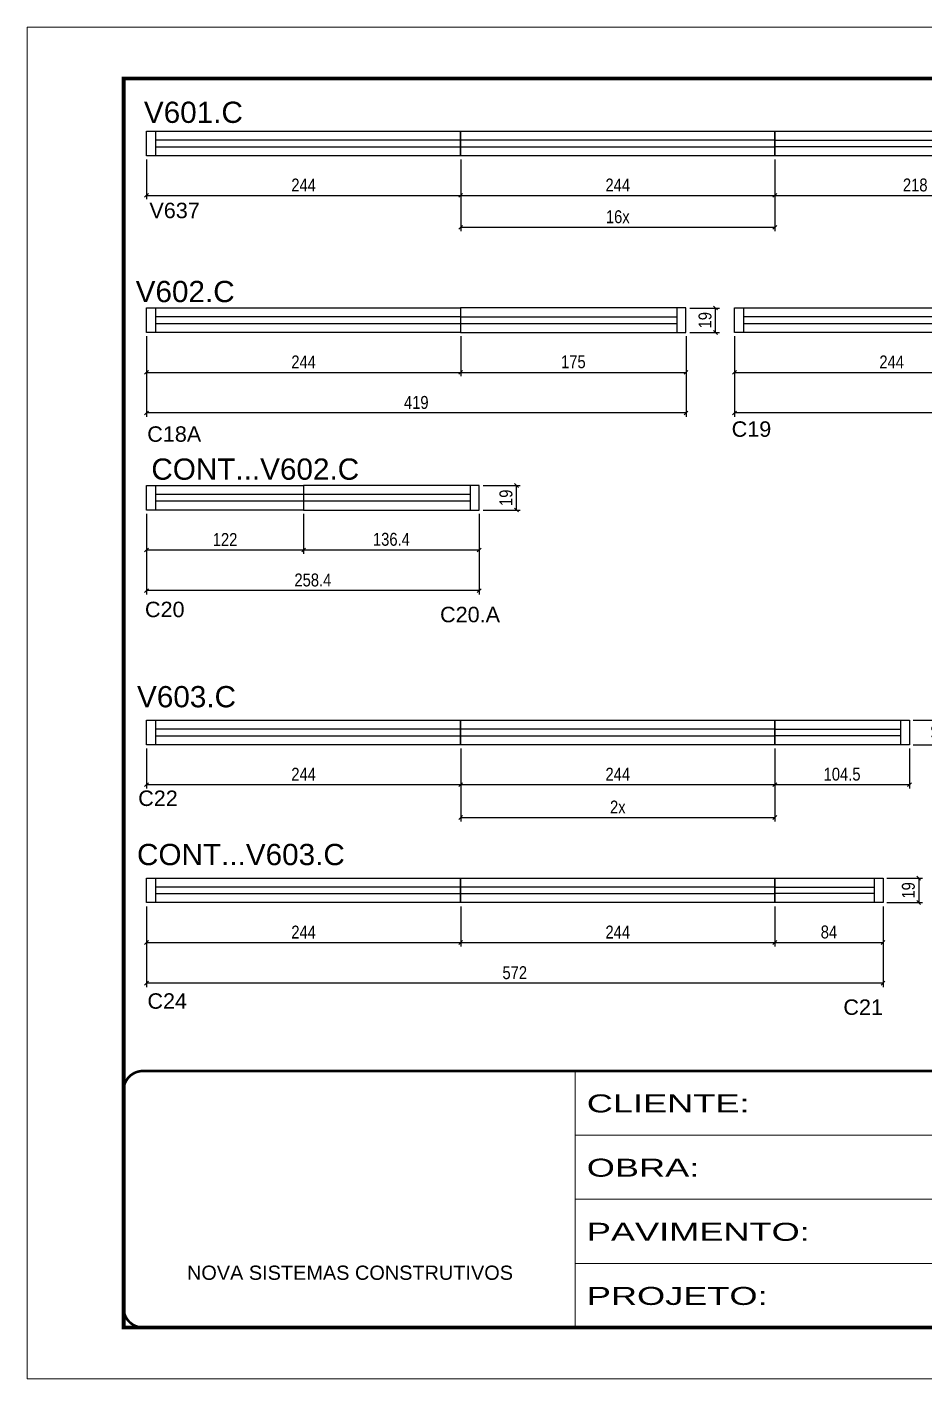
# Model space of a CAD drawing. Extents: x 3111 to 9365, y 861 to 5356.
# Drawn here: x 4710 to 5407, y 3158 to 4208 of the extents above; entities that cross this region are included whole.
import ezdxf

# ---------------------------------------------------------------- set-up
doc = ezdxf.new("R2010")
doc.units = 0
doc.linetypes.add('CONTINUO', pattern=[0])
doc.linetypes.add('DASHED', pattern=[0.75, 0.5, -0.25])
for name, color, linetype in [('5', 5, 'Continuous'), ('COTA', 241, 'Continuous'), ('NOMENCLATURA', 7, 'Continuous'), ('Painéis', 200, 'Continuous'), ('SARR_2.2x7', 40, 'Continuous')]:
    doc.layers.add(name, color=color, linetype=linetype)
doc.layers.add('Folhas', color=255, linetype='Continuous', lineweight=9)
doc.layers.add('SARRAFO DE PRESSAO', color=251, linetype='DASHED', lineweight=9)
doc.styles.add('ARIAL', font='arial.ttf')
doc.styles.add('COTA TECNICA-50', font='techl___.ttf', dxfattribs={"height": 10})
doc.styles.get("Standard").update_dxf_attribs({"font": 'arial.ttf'})
doc.styles.add('Tecnologia', font='')
doc.styles.get('Tecnologia').set_extended_font_data('Forgotten Futurist')
doc.dimstyles.new('COTA PAINEL-50', dxfattribs={"dimtxt": 10, "dimasz": 3, "dimexe": 3, "dimexo": 3, "dimgap": 3, "dimtad": 1, "dimdec": 1, "dimzin": 12, "dimdsep": 46, "dimtxsty": 'COTA TECNICA-50', "dimblk1": 'OBLIQUE', "dimblk2": 'OBLIQUE', "dimsah": 1, "dimcen": 0.9, "dimclrd": 4, "dimclre": 4, "dimclrt": 240, "dimadec": 1, "dimazin": 3, "dimtfac": 1, "dimtdec": 1, "dimtmove": 0, "dimatfit": 3, "dimfxl": 1, "dimtolj": 1, "dimtzin": 12, "dimarcsym": 0})

# ---------------------------------------------------------------- blocks, each defined once
blk = doc.blocks.new('9999999999')
at = {"color": 30, "linetype": 'CONTINUO'}
for p, q in [((98564.6, 34230.2), (98564.6, 34429.4)), ((98564.6, 34379.6), (99584, 34379.6)), ((98564.6, 34329.8), (99488, 34329.8)), ((98564.6, 34280), (99488, 34280))]:
    blk.add_line(p, q, dxfattribs=at)
at = {"color": 30, "linetype": 'CONTINUO', "const_width": 2}
blk.add_lwpolyline([(99584, 34230.2), (99584, 34414.4, 0.414214), (99569, 34429.4), (98229, 34429.4, 0.414214), (98214, 34414.4), (98214, 34245.2, 0.414214), (98229, 34230.2), (99584, 34230.2)], format="xyb", dxfattribs=at)
at = {"layer": 'Folhas'}
blk.add_lwpolyline([(98139, 34190.2), (99624, 34190.2), (99624, 35240.2), (98139, 35240.2)], close=True, dxfattribs=at)
at = {"layer": 'Folhas', "color": 30, "const_width": 3}
blk.add_lwpolyline([(98214, 34230.2), (99584, 34230.2), (99584, 35200.2), (98214, 35200.2)], close=True, dxfattribs=at)
at = {"color": 7, "linetype": 'Continuous', "ltscale": 5, "style": 'ARIAL'}
blk.add_text('NOVA SISTEMAS CONSTRUTIVOS', height=11.059, dxfattribs=at).set_placement((98263.2, 34267.2))
at = {"layer": 'Folhas', "color": 7, "style": 'Tecnologia', "width": 1.5}
for s, p in [('CLIENTE:', (98573.7, 34397.2)), ('OBRA:', (98573.7, 34347.3)), ('PAVIMENTO:', (98573.7, 34297.5)), ('PROJETO:', (98573.7, 34247.7))]:
    blk.add_text(s, height=14, dxfattribs=at).set_placement(p)
blk = doc.blocks.new('_Oblique')
at = {"color": 0, "linetype": 'ByBlock', "lineweight": -2}
blk.add_line((-0.5, -0.5), (0.5, 0.5), dxfattribs=at)
blk = doc.blocks.new('*D126')
at = {"layer": 'COTA', "color": 4, "linetype": 'ByBlock', "lineweight": -2, "transparency": 16777216}
for p, q in [((4802.3, 4105), (4802.3, 4074.2)), ((5046.3, 4105), (5046.3, 4074.2)), ((4802.3, 4077.2), (5046.3, 4077.2))]:
    blk.add_line(p, q, dxfattribs=at)
at = {"layer": 'Defpoints', "color": 0, "linetype": 'ByBlock', "transparency": 16777216}
for p in [(4802.3, 4108), (5046.3, 4108), (5046.3, 4077.2)]:
    blk.add_point(p, dxfattribs=at)
at = {"layer": 'COTA', "color": 4, "linetype": 'ByBlock', "lineweight": -2, "transparency": 16777216, "xscale": 3, "yscale": 3, "zscale": 3, "rotation": 180}
blk.add_blockref('_Oblique', (4802.3, 4077.2), dxfattribs=at)
at = {"layer": 'COTA', "color": 4, "linetype": 'ByBlock', "lineweight": -2, "transparency": 16777216, "xscale": 3, "yscale": 3, "zscale": 3}
blk.add_blockref('_Oblique', (5046.3, 4077.2), dxfattribs=at)
at = {"layer": 'COTA', "color": 240, "linetype": 'ByBlock', "transparency": 16777216, "insert": (4924.3, 4085.2), "char_height": 10, "attachment_point": 5, "style": 'COTA TECNICA-50'}
blk.add_mtext('\\A1;244', dxfattribs=at)
blk = doc.blocks.new('*D20')
at = {"layer": 'COTA', "color": 4, "linetype": 'ByBlock', "lineweight": -2, "transparency": 16777216}
for p, q in [((5046.3, 4105), (5046.3, 4074.2)), ((5290.3, 4105), (5290.3, 4074.2)), ((5046.3, 4077.2), (5290.3, 4077.2))]:
    blk.add_line(p, q, dxfattribs=at)
at = {"layer": 'Defpoints', "color": 0, "linetype": 'ByBlock', "transparency": 16777216}
for p in [(5046.3, 4108), (5290.3, 4108), (5290.3, 4077.2)]:
    blk.add_point(p, dxfattribs=at)
at = {"layer": 'COTA', "color": 4, "linetype": 'ByBlock', "lineweight": -2, "transparency": 16777216, "xscale": 3, "yscale": 3, "zscale": 3, "rotation": 180}
blk.add_blockref('_Oblique', (5046.3, 4077.2), dxfattribs=at)
at = {"layer": 'COTA', "color": 4, "linetype": 'ByBlock', "lineweight": -2, "transparency": 16777216, "xscale": 3, "yscale": 3, "zscale": 3}
blk.add_blockref('_Oblique', (5290.3, 4077.2), dxfattribs=at)
at = {"layer": 'COTA', "color": 240, "linetype": 'ByBlock', "transparency": 16777216, "insert": (5168.3, 4085.2), "char_height": 10, "attachment_point": 5, "style": 'COTA TECNICA-50'}
blk.add_mtext('\\A1;244', dxfattribs=at)
blk = doc.blocks.new('*D127')
at = {"layer": 'COTA', "color": 4, "linetype": 'ByBlock', "lineweight": -2, "transparency": 16777216}
for p, q in [((5046.3, 4105), (5046.3, 4049.4)), ((5290.3, 4105), (5290.3, 4049.4)), ((5046.3, 4052.4), (5290.3, 4052.4))]:
    blk.add_line(p, q, dxfattribs=at)
at = {"layer": 'Defpoints', "color": 0, "linetype": 'ByBlock', "transparency": 16777216}
for p in [(5046.3, 4108), (5290.3, 4108), (5290.3, 4052.4)]:
    blk.add_point(p, dxfattribs=at)
at = {"layer": 'COTA', "color": 4, "linetype": 'ByBlock', "lineweight": -2, "transparency": 16777216, "xscale": 3, "yscale": 3, "zscale": 3, "rotation": 180}
blk.add_blockref('_Oblique', (5046.3, 4052.4), dxfattribs=at)
at = {"layer": 'COTA', "color": 4, "linetype": 'ByBlock', "lineweight": -2, "transparency": 16777216, "xscale": 3, "yscale": 3, "zscale": 3}
blk.add_blockref('_Oblique', (5290.3, 4052.4), dxfattribs=at)
at = {"layer": 'COTA', "color": 240, "linetype": 'ByBlock', "transparency": 16777216, "insert": (5168.3, 4060.5), "char_height": 10, "attachment_point": 5, "style": 'COTA TECNICA-50'}
blk.add_mtext('\\A1;16x', dxfattribs=at)
blk = doc.blocks.new('*D130')
at = {"layer": 'COTA', "color": 4, "linetype": 'ByBlock', "lineweight": -2, "transparency": 16777216}
for p, q in [((5290.3, 3647.5), (5290.3, 3616.5)), ((5394.8, 3647.5), (5394.8, 3616.5)), ((5290.3, 3619.5), (5394.8, 3619.5))]:
    blk.add_line(p, q, dxfattribs=at)
at = {"layer": 'Defpoints', "color": 0, "linetype": 'ByBlock', "transparency": 16777216}
for p in [(5290.3, 3650.5), (5394.8, 3650.5), (5394.8, 3619.5)]:
    blk.add_point(p, dxfattribs=at)
at = {"layer": 'COTA', "color": 4, "linetype": 'ByBlock', "lineweight": -2, "transparency": 16777216, "xscale": 3, "yscale": 3, "zscale": 3, "rotation": 180}
blk.add_blockref('_Oblique', (5290.3, 3619.5), dxfattribs=at)
at = {"layer": 'COTA', "color": 4, "linetype": 'ByBlock', "lineweight": -2, "transparency": 16777216, "xscale": 3, "yscale": 3, "zscale": 3}
blk.add_blockref('_Oblique', (5394.8, 3619.5), dxfattribs=at)
at = {"layer": 'COTA', "color": 240, "linetype": 'ByBlock', "transparency": 16777216, "insert": (5342.5, 3627.6), "char_height": 10, "attachment_point": 5, "style": 'COTA TECNICA-50'}
blk.add_mtext('\\A1;104.5', dxfattribs=at)
blk = doc.blocks.new('*D131')
at = {"layer": 'COTA', "color": 4, "linetype": 'ByBlock', "lineweight": -2, "transparency": 16777216}
for p, q in [((4802.3, 3647.5), (4802.3, 3616.5)), ((5046.3, 3647.5), (5046.3, 3616.5)), ((4802.3, 3619.5), (5046.3, 3619.5))]:
    blk.add_line(p, q, dxfattribs=at)
at = {"layer": 'Defpoints', "color": 0, "linetype": 'ByBlock', "transparency": 16777216}
for p in [(4802.3, 3650.5), (5046.3, 3650.5), (5046.3, 3619.5)]:
    blk.add_point(p, dxfattribs=at)
at = {"layer": 'COTA', "color": 4, "linetype": 'ByBlock', "lineweight": -2, "transparency": 16777216, "xscale": 3, "yscale": 3, "zscale": 3, "rotation": 180}
blk.add_blockref('_Oblique', (4802.3, 3619.5), dxfattribs=at)
at = {"layer": 'COTA', "color": 4, "linetype": 'ByBlock', "lineweight": -2, "transparency": 16777216, "xscale": 3, "yscale": 3, "zscale": 3}
blk.add_blockref('_Oblique', (5046.3, 3619.5), dxfattribs=at)
at = {"layer": 'COTA', "color": 240, "linetype": 'ByBlock', "transparency": 16777216, "insert": (4924.3, 3627.6), "char_height": 10, "attachment_point": 5, "style": 'COTA TECNICA-50'}
blk.add_mtext('\\A1;244', dxfattribs=at)
blk = doc.blocks.new('*D24')
at = {"layer": 'COTA', "color": 4, "linetype": 'ByBlock', "lineweight": -2, "transparency": 16777216}
for p, q in [((5046.3, 3647.5), (5046.3, 3616.5)), ((5290.3, 3647.5), (5290.3, 3616.5)), ((5046.3, 3619.5), (5290.3, 3619.5))]:
    blk.add_line(p, q, dxfattribs=at)
at = {"layer": 'Defpoints', "color": 0, "linetype": 'ByBlock', "transparency": 16777216}
for p in [(5046.3, 3650.5), (5290.3, 3650.5), (5290.3, 3619.5)]:
    blk.add_point(p, dxfattribs=at)
at = {"layer": 'COTA', "color": 4, "linetype": 'ByBlock', "lineweight": -2, "transparency": 16777216, "xscale": 3, "yscale": 3, "zscale": 3, "rotation": 180}
blk.add_blockref('_Oblique', (5046.3, 3619.5), dxfattribs=at)
at = {"layer": 'COTA', "color": 4, "linetype": 'ByBlock', "lineweight": -2, "transparency": 16777216, "xscale": 3, "yscale": 3, "zscale": 3}
blk.add_blockref('_Oblique', (5290.3, 3619.5), dxfattribs=at)
at = {"layer": 'COTA', "color": 240, "linetype": 'ByBlock', "transparency": 16777216, "insert": (5168.3, 3627.6), "char_height": 10, "attachment_point": 5, "style": 'COTA TECNICA-50'}
blk.add_mtext('\\A1;244', dxfattribs=at)
blk = doc.blocks.new('*D132')
at = {"layer": 'COTA', "color": 4, "linetype": 'ByBlock', "lineweight": -2, "transparency": 16777216}
for p, q in [((5046.3, 3647.5), (5046.3, 3591)), ((5290.3, 3647.5), (5290.3, 3591)), ((5046.3, 3594), (5290.3, 3594))]:
    blk.add_line(p, q, dxfattribs=at)
at = {"layer": 'Defpoints', "color": 0, "linetype": 'ByBlock', "transparency": 16777216}
for p in [(5046.3, 3650.5), (5290.3, 3650.5), (5290.3, 3594)]:
    blk.add_point(p, dxfattribs=at)
at = {"layer": 'COTA', "color": 4, "linetype": 'ByBlock', "lineweight": -2, "transparency": 16777216, "xscale": 3, "yscale": 3, "zscale": 3, "rotation": 180}
blk.add_blockref('_Oblique', (5046.3, 3594), dxfattribs=at)
at = {"layer": 'COTA', "color": 4, "linetype": 'ByBlock', "lineweight": -2, "transparency": 16777216, "xscale": 3, "yscale": 3, "zscale": 3}
blk.add_blockref('_Oblique', (5290.3, 3594), dxfattribs=at)
at = {"layer": 'COTA', "color": 240, "linetype": 'ByBlock', "transparency": 16777216, "insert": (5168.3, 3602.1), "char_height": 10, "attachment_point": 5, "style": 'COTA TECNICA-50'}
blk.add_mtext('\\A1;2x', dxfattribs=at)
blk = doc.blocks.new('*D133')
at = {"layer": 'COTA', "color": 4, "linetype": 'ByBlock', "lineweight": -2, "transparency": 16777216}
for p, q in [((5290.3, 3524.9), (5290.3, 3493.9)), ((5374.3, 3524.9), (5374.3, 3493.9)), ((5290.3, 3496.9), (5374.3, 3496.9))]:
    blk.add_line(p, q, dxfattribs=at)
at = {"layer": 'Defpoints', "color": 0, "linetype": 'ByBlock', "transparency": 16777216}
for p in [(5290.3, 3527.9), (5374.3, 3527.9), (5374.3, 3496.9)]:
    blk.add_point(p, dxfattribs=at)
at = {"layer": 'COTA', "color": 4, "linetype": 'ByBlock', "lineweight": -2, "transparency": 16777216, "xscale": 3, "yscale": 3, "zscale": 3, "rotation": 180}
blk.add_blockref('_Oblique', (5290.3, 3496.9), dxfattribs=at)
at = {"layer": 'COTA', "color": 4, "linetype": 'ByBlock', "lineweight": -2, "transparency": 16777216, "xscale": 3, "yscale": 3, "zscale": 3}
blk.add_blockref('_Oblique', (5374.3, 3496.9), dxfattribs=at)
at = {"layer": 'COTA', "color": 240, "linetype": 'ByBlock', "transparency": 16777216, "insert": (5332.3, 3505), "char_height": 10, "attachment_point": 5, "style": 'COTA TECNICA-50'}
blk.add_mtext('\\A1;84', dxfattribs=at)
blk = doc.blocks.new('*D134')
at = {"layer": 'COTA', "color": 4, "linetype": 'ByBlock', "lineweight": -2, "transparency": 16777216}
for p, q in [((4802.3, 3524.9), (4802.3, 3493.9)), ((5046.3, 3524.9), (5046.3, 3493.9)), ((4802.3, 3496.9), (5046.3, 3496.9))]:
    blk.add_line(p, q, dxfattribs=at)
at = {"layer": 'Defpoints', "color": 0, "linetype": 'ByBlock', "transparency": 16777216}
for p in [(4802.3, 3527.9), (5046.3, 3527.9), (5046.3, 3496.9)]:
    blk.add_point(p, dxfattribs=at)
at = {"layer": 'COTA', "color": 4, "linetype": 'ByBlock', "lineweight": -2, "transparency": 16777216, "xscale": 3, "yscale": 3, "zscale": 3, "rotation": 180}
blk.add_blockref('_Oblique', (4802.3, 3496.9), dxfattribs=at)
at = {"layer": 'COTA', "color": 4, "linetype": 'ByBlock', "lineweight": -2, "transparency": 16777216, "xscale": 3, "yscale": 3, "zscale": 3}
blk.add_blockref('_Oblique', (5046.3, 3496.9), dxfattribs=at)
at = {"layer": 'COTA', "color": 240, "linetype": 'ByBlock', "transparency": 16777216, "insert": (4924.3, 3505), "char_height": 10, "attachment_point": 5, "style": 'COTA TECNICA-50'}
blk.add_mtext('\\A1;244', dxfattribs=at)
blk = doc.blocks.new('*D25')
at = {"layer": 'COTA', "color": 4, "linetype": 'ByBlock', "lineweight": -2, "transparency": 16777216}
for p, q in [((5046.3, 3524.9), (5046.3, 3493.9)), ((5290.3, 3524.9), (5290.3, 3493.9)), ((5046.3, 3496.9), (5290.3, 3496.9))]:
    blk.add_line(p, q, dxfattribs=at)
at = {"layer": 'Defpoints', "color": 0, "linetype": 'ByBlock', "transparency": 16777216}
for p in [(5046.3, 3527.9), (5290.3, 3527.9), (5290.3, 3496.9)]:
    blk.add_point(p, dxfattribs=at)
at = {"layer": 'COTA', "color": 4, "linetype": 'ByBlock', "lineweight": -2, "transparency": 16777216, "xscale": 3, "yscale": 3, "zscale": 3, "rotation": 180}
blk.add_blockref('_Oblique', (5046.3, 3496.9), dxfattribs=at)
at = {"layer": 'COTA', "color": 4, "linetype": 'ByBlock', "lineweight": -2, "transparency": 16777216, "xscale": 3, "yscale": 3, "zscale": 3}
blk.add_blockref('_Oblique', (5290.3, 3496.9), dxfattribs=at)
at = {"layer": 'COTA', "color": 240, "linetype": 'ByBlock', "transparency": 16777216, "insert": (5168.3, 3505), "char_height": 10, "attachment_point": 5, "style": 'COTA TECNICA-50'}
blk.add_mtext('\\A1;244', dxfattribs=at)
blk = doc.blocks.new('*D26')
at = {"layer": 'COTA', "color": 4, "linetype": 'ByBlock', "lineweight": -2, "transparency": 16777216}
for p, q in [((4802.3, 3524.9), (4802.3, 3462.3)), ((5374.3, 3524.9), (5374.3, 3462.3)), ((5374.3, 3465.3), (4802.3, 3465.3))]:
    blk.add_line(p, q, dxfattribs=at)
at = {"layer": 'Defpoints', "color": 0, "linetype": 'ByBlock', "transparency": 16777216}
for p in [(4802.3, 3527.9), (5374.3, 3527.9), (4802.3, 3465.3)]:
    blk.add_point(p, dxfattribs=at)
at = {"layer": 'COTA', "color": 4, "linetype": 'ByBlock', "lineweight": -2, "transparency": 16777216, "xscale": 3, "yscale": 3, "zscale": 3, "rotation": 180}
blk.add_blockref('_Oblique', (4802.3, 3465.3), dxfattribs=at)
at = {"layer": 'COTA', "color": 4, "linetype": 'ByBlock', "lineweight": -2, "transparency": 16777216, "xscale": 3, "yscale": 3, "zscale": 3}
blk.add_blockref('_Oblique', (5374.3, 3465.3), dxfattribs=at)
at = {"layer": 'COTA', "color": 240, "linetype": 'ByBlock', "transparency": 16777216, "insert": (5088.3, 3473.4), "char_height": 10, "attachment_point": 5, "style": 'COTA TECNICA-50'}
blk.add_mtext('\\A1;572', dxfattribs=at)
blk = doc.blocks.new('*D135')
at = {"layer": 'COTA', "color": 4, "linetype": 'ByBlock', "lineweight": -2, "transparency": 16777216}
for p, q in [((5377.3, 3546.9), (5405, 3546.9)), ((5402, 3546.9), (5402, 3527.9)), ((5377.3, 3527.9), (5405, 3527.9))]:
    blk.add_line(p, q, dxfattribs=at)
at = {"layer": 'Defpoints', "color": 0, "linetype": 'ByBlock', "transparency": 16777216}
for p in [(5374.3, 3546.9), (5374.3, 3527.9), (5402, 3527.9)]:
    blk.add_point(p, dxfattribs=at)
at = {"layer": 'COTA', "color": 4, "linetype": 'ByBlock', "lineweight": -2, "transparency": 16777216, "xscale": 3, "yscale": 3, "zscale": 3}
for p, rotation in [((5402, 3546.9), 90), ((5402, 3527.9), 270)]:
    blk.add_blockref('_Oblique', p, dxfattribs=dict(at, rotation=rotation))
at = {"layer": 'COTA', "color": 240, "linetype": 'ByBlock', "transparency": 16777216, "insert": (5394, 3537.4), "char_height": 10, "attachment_point": 5, "rotation": 90, "style": 'COTA TECNICA-50'}
blk.add_mtext('\\A1;19', dxfattribs=at)
blk = doc.blocks.new('*D147')
at = {"layer": 'COTA', "color": 4, "linetype": 'ByBlock', "lineweight": -2, "transparency": 16777216}
for p, q in [((5397.8, 3669.5), (5428, 3669.5)), ((5425, 3669.5), (5425, 3650.5)), ((5397.8, 3650.5), (5428, 3650.5))]:
    blk.add_line(p, q, dxfattribs=at)
at = {"layer": 'Defpoints', "color": 0, "linetype": 'ByBlock', "transparency": 16777216}
for p in [(5394.8, 3669.5), (5394.8, 3650.5), (5425, 3650.5)]:
    blk.add_point(p, dxfattribs=at)
at = {"layer": 'COTA', "color": 4, "linetype": 'ByBlock', "lineweight": -2, "transparency": 16777216, "xscale": 3, "yscale": 3, "zscale": 3}
for p, rotation in [((5425, 3669.5), 90), ((5425, 3650.5), 270)]:
    blk.add_blockref('_Oblique', p, dxfattribs=dict(at, rotation=rotation))
at = {"layer": 'COTA', "color": 240, "linetype": 'ByBlock', "transparency": 16777216, "insert": (5416.9, 3660), "char_height": 10, "attachment_point": 5, "rotation": 90, "style": 'COTA TECNICA-50'}
blk.add_mtext('\\A1;19', dxfattribs=at)
blk = doc.blocks.new('*D39')
at = {"layer": 'COTA', "color": 4, "linetype": 'ByBlock', "lineweight": -2, "transparency": 16777216}
for p, q in [((5290.3, 4105), (5290.3, 4074.2)), ((5508.3, 4105), (5508.3, 4074.2)), ((5290.3, 4077.2), (5508.3, 4077.2))]:
    blk.add_line(p, q, dxfattribs=at)
at = {"layer": 'Defpoints', "color": 0, "linetype": 'ByBlock', "transparency": 16777216}
for p in [(5290.3, 4108), (5508.3, 4108), (5508.3, 4077.2)]:
    blk.add_point(p, dxfattribs=at)
at = {"layer": 'COTA', "color": 4, "linetype": 'ByBlock', "lineweight": -2, "transparency": 16777216, "xscale": 3, "yscale": 3, "zscale": 3, "rotation": 180}
blk.add_blockref('_Oblique', (5290.3, 4077.2), dxfattribs=at)
at = {"layer": 'COTA', "color": 4, "linetype": 'ByBlock', "lineweight": -2, "transparency": 16777216, "xscale": 3, "yscale": 3, "zscale": 3}
blk.add_blockref('_Oblique', (5508.3, 4077.2), dxfattribs=at)
at = {"layer": 'COTA', "color": 240, "linetype": 'ByBlock', "transparency": 16777216, "insert": (5399.3, 4085.2), "char_height": 10, "attachment_point": 5, "style": 'COTA TECNICA-50'}
blk.add_mtext('\\A1;218', dxfattribs=at)
blk = doc.blocks.new('*D230')
at = {"layer": 'COTA', "color": 4, "linetype": 'ByBlock', "lineweight": -2, "transparency": 16777216}
for p, q in [((4802.3, 3967.7), (4802.3, 3936.7)), ((5046.3, 3967.7), (5046.3, 3936.7)), ((4802.3, 3939.7), (5046.3, 3939.7))]:
    blk.add_line(p, q, dxfattribs=at)
at = {"layer": 'Defpoints', "color": 0, "linetype": 'ByBlock', "transparency": 16777216}
for p in [(4802.3, 3970.7), (5046.3, 3970.7), (5046.3, 3939.7)]:
    blk.add_point(p, dxfattribs=at)
at = {"layer": 'COTA', "color": 4, "linetype": 'ByBlock', "lineweight": -2, "transparency": 16777216, "xscale": 3, "yscale": 3, "zscale": 3, "rotation": 180}
blk.add_blockref('_Oblique', (4802.3, 3939.7), dxfattribs=at)
at = {"layer": 'COTA', "color": 4, "linetype": 'ByBlock', "lineweight": -2, "transparency": 16777216, "xscale": 3, "yscale": 3, "zscale": 3}
blk.add_blockref('_Oblique', (5046.3, 3939.7), dxfattribs=at)
at = {"layer": 'COTA', "color": 240, "linetype": 'ByBlock', "transparency": 16777216, "insert": (4924.3, 3947.8), "char_height": 10, "attachment_point": 5, "style": 'COTA TECNICA-50'}
blk.add_mtext('\\A1;244', dxfattribs=at)
blk = doc.blocks.new('*D231')
at = {"layer": 'COTA', "color": 4, "linetype": 'ByBlock', "lineweight": -2, "transparency": 16777216}
for p, q in [((5046.3, 3967.7), (5046.3, 3936.7)), ((5221.3, 3967.7), (5221.3, 3936.7)), ((5046.3, 3939.7), (5221.3, 3939.7))]:
    blk.add_line(p, q, dxfattribs=at)
at = {"layer": 'Defpoints', "color": 0, "linetype": 'ByBlock', "transparency": 16777216}
for p in [(5046.3, 3970.7), (5221.3, 3970.7), (5221.3, 3939.7)]:
    blk.add_point(p, dxfattribs=at)
at = {"layer": 'COTA', "color": 4, "linetype": 'ByBlock', "lineweight": -2, "transparency": 16777216, "xscale": 3, "yscale": 3, "zscale": 3, "rotation": 180}
blk.add_blockref('_Oblique', (5046.3, 3939.7), dxfattribs=at)
at = {"layer": 'COTA', "color": 4, "linetype": 'ByBlock', "lineweight": -2, "transparency": 16777216, "xscale": 3, "yscale": 3, "zscale": 3}
blk.add_blockref('_Oblique', (5221.3, 3939.7), dxfattribs=at)
at = {"layer": 'COTA', "color": 240, "linetype": 'ByBlock', "transparency": 16777216, "insert": (5133.8, 3947.9), "char_height": 10, "attachment_point": 5, "style": 'COTA TECNICA-50'}
blk.add_mtext('\\A1;175', dxfattribs=at)
blk = doc.blocks.new('*D233')
at = {"layer": 'COTA', "color": 4, "linetype": 'ByBlock', "lineweight": -2, "transparency": 16777216}
for p, q in [((5259, 3967.7), (5259, 3936.7)), ((5503, 3967.7), (5503, 3936.7)), ((5259, 3939.7), (5503, 3939.7))]:
    blk.add_line(p, q, dxfattribs=at)
at = {"layer": 'Defpoints', "color": 0, "linetype": 'ByBlock', "transparency": 16777216}
for p in [(5259, 3970.7), (5503, 3970.7), (5503, 3939.7)]:
    blk.add_point(p, dxfattribs=at)
at = {"layer": 'COTA', "color": 4, "linetype": 'ByBlock', "lineweight": -2, "transparency": 16777216, "xscale": 3, "yscale": 3, "zscale": 3, "rotation": 180}
blk.add_blockref('_Oblique', (5259, 3939.7), dxfattribs=at)
at = {"layer": 'COTA', "color": 4, "linetype": 'ByBlock', "lineweight": -2, "transparency": 16777216, "xscale": 3, "yscale": 3, "zscale": 3}
blk.add_blockref('_Oblique', (5503, 3939.7), dxfattribs=at)
at = {"layer": 'COTA', "color": 240, "linetype": 'ByBlock', "transparency": 16777216, "insert": (5381, 3947.8), "char_height": 10, "attachment_point": 5, "style": 'COTA TECNICA-50'}
blk.add_mtext('\\A1;244', dxfattribs=at)
blk = doc.blocks.new('*D208')
at = {"layer": 'COTA', "color": 4, "linetype": 'ByBlock', "lineweight": -2, "transparency": 16777216}
for p, q in [((4802.3, 3829.8), (4802.3, 3798.8)), ((4924.3, 3829.8), (4924.3, 3798.8)), ((4802.3, 3801.8), (4924.3, 3801.8))]:
    blk.add_line(p, q, dxfattribs=at)
at = {"layer": 'Defpoints', "color": 0, "linetype": 'ByBlock', "transparency": 16777216}
for p in [(4802.3, 3832.8), (4924.3, 3832.8), (4924.3, 3801.8)]:
    blk.add_point(p, dxfattribs=at)
at = {"layer": 'COTA', "color": 4, "linetype": 'ByBlock', "lineweight": -2, "transparency": 16777216, "xscale": 3, "yscale": 3, "zscale": 3}
for p, rotation in [((4802.3, 3801.8), 180.0000727987055), ((4924.3, 3801.8), 7.279870543824064e-05)]:
    blk.add_blockref('_Oblique', p, dxfattribs=dict(at, rotation=rotation))
at = {"layer": 'COTA', "color": 240, "linetype": 'ByBlock', "transparency": 16777216, "insert": (4863.3, 3809.9), "char_height": 10, "attachment_point": 5, "rotation": 0.0001, "style": 'COTA TECNICA-50'}
blk.add_mtext('\\A1;122', dxfattribs=at)
blk = doc.blocks.new('*D209')
at = {"layer": 'COTA', "color": 4, "linetype": 'ByBlock', "lineweight": -2, "transparency": 16777216}
for p, q in [((4924.3, 3829.8), (4924.3, 3798.8)), ((5060.7, 3829.8), (5060.7, 3798.8)), ((4924.3, 3801.8), (5060.7, 3801.8))]:
    blk.add_line(p, q, dxfattribs=at)
at = {"layer": 'Defpoints', "color": 0, "linetype": 'ByBlock', "transparency": 16777216}
for p in [(4924.3, 3832.8), (5060.7, 3832.8), (5060.7, 3801.8)]:
    blk.add_point(p, dxfattribs=at)
at = {"layer": 'COTA', "color": 4, "linetype": 'ByBlock', "lineweight": -2, "transparency": 16777216, "xscale": 3, "yscale": 3, "zscale": 3, "rotation": 180}
blk.add_blockref('_Oblique', (4924.3, 3801.8), dxfattribs=at)
at = {"layer": 'COTA', "color": 4, "linetype": 'ByBlock', "lineweight": -2, "transparency": 16777216, "xscale": 3, "yscale": 3, "zscale": 3}
blk.add_blockref('_Oblique', (5060.7, 3801.8), dxfattribs=at)
at = {"layer": 'COTA', "color": 240, "linetype": 'ByBlock', "transparency": 16777216, "insert": (4992.5, 3810), "char_height": 10, "attachment_point": 5, "style": 'COTA TECNICA-50'}
blk.add_mtext('\\A1;136.4', dxfattribs=at)
blk = doc.blocks.new('*D210')
at = {"layer": 'COTA', "color": 4, "linetype": 'ByBlock', "lineweight": -2, "transparency": 16777216}
for p, q in [((4802.3, 3829.8), (4802.3, 3767.2)), ((5060.7, 3829.8), (5060.7, 3767.2)), ((5060.7, 3770.2), (4802.3, 3770.2))]:
    blk.add_line(p, q, dxfattribs=at)
at = {"layer": 'Defpoints', "color": 0, "linetype": 'ByBlock', "transparency": 16777216}
for p in [(4802.3, 3832.8), (5060.7, 3832.8), (4802.3, 3770.2)]:
    blk.add_point(p, dxfattribs=at)
at = {"layer": 'COTA', "color": 4, "linetype": 'ByBlock', "lineweight": -2, "transparency": 16777216, "xscale": 3, "yscale": 3, "zscale": 3, "rotation": 180}
blk.add_blockref('_Oblique', (4802.3, 3770.2), dxfattribs=at)
at = {"layer": 'COTA', "color": 4, "linetype": 'ByBlock', "lineweight": -2, "transparency": 16777216, "xscale": 3, "yscale": 3, "zscale": 3}
blk.add_blockref('_Oblique', (5060.7, 3770.2), dxfattribs=at)
at = {"layer": 'COTA', "color": 240, "linetype": 'ByBlock', "transparency": 16777216, "insert": (4931.5, 3778.4), "char_height": 10, "attachment_point": 5, "style": 'COTA TECNICA-50'}
blk.add_mtext('\\A1;258.4', dxfattribs=at)
blk = doc.blocks.new('*D88')
at = {"layer": 'COTA', "color": 4, "linetype": 'ByBlock', "lineweight": -2, "transparency": 16777216}
for p, q in [((5259, 3967.7), (5259, 3905.2)), ((5949, 3967.7), (5949, 3905.2)), ((5949, 3908.2), (5259, 3908.2))]:
    blk.add_line(p, q, dxfattribs=at)
at = {"layer": 'Defpoints', "color": 0, "linetype": 'ByBlock', "transparency": 16777216}
for p in [(5259, 3970.7), (5949, 3970.7), (5259, 3908.2)]:
    blk.add_point(p, dxfattribs=at)
at = {"layer": 'COTA', "color": 4, "linetype": 'ByBlock', "lineweight": -2, "transparency": 16777216, "xscale": 3, "yscale": 3, "zscale": 3, "rotation": 180}
blk.add_blockref('_Oblique', (5259, 3908.2), dxfattribs=at)
at = {"layer": 'COTA', "color": 4, "linetype": 'ByBlock', "lineweight": -2, "transparency": 16777216, "xscale": 3, "yscale": 3, "zscale": 3}
blk.add_blockref('_Oblique', (5949, 3908.2), dxfattribs=at)
at = {"layer": 'COTA', "color": 240, "linetype": 'ByBlock', "transparency": 16777216, "insert": (5604, 3916.3), "char_height": 10, "attachment_point": 5, "style": 'COTA TECNICA-50'}
blk.add_mtext('\\A1;690', dxfattribs=at)
blk = doc.blocks.new('*D211')
at = {"layer": 'COTA', "color": 4, "linetype": 'ByBlock', "lineweight": -2, "transparency": 16777216}
for p, q in [((4802.3, 3967.7), (4802.3, 3905.2)), ((5221.3, 3967.7), (5221.3, 3905.2)), ((5221.3, 3908.2), (4802.3, 3908.2))]:
    blk.add_line(p, q, dxfattribs=at)
at = {"layer": 'Defpoints', "color": 0, "linetype": 'ByBlock', "transparency": 16777216}
for p in [(4802.3, 3970.7), (5221.3, 3970.7), (4802.3, 3908.2)]:
    blk.add_point(p, dxfattribs=at)
at = {"layer": 'COTA', "color": 4, "linetype": 'ByBlock', "lineweight": -2, "transparency": 16777216, "xscale": 3, "yscale": 3, "zscale": 3, "rotation": 180}
blk.add_blockref('_Oblique', (4802.3, 3908.2), dxfattribs=at)
at = {"layer": 'COTA', "color": 4, "linetype": 'ByBlock', "lineweight": -2, "transparency": 16777216, "xscale": 3, "yscale": 3, "zscale": 3}
blk.add_blockref('_Oblique', (5221.3, 3908.2), dxfattribs=at)
at = {"layer": 'COTA', "color": 240, "linetype": 'ByBlock', "transparency": 16777216, "insert": (5011.8, 3916.3), "char_height": 10, "attachment_point": 5, "style": 'COTA TECNICA-50'}
blk.add_mtext('\\A1;419', dxfattribs=at)
blk = doc.blocks.new('*D212')
at = {"layer": 'COTA', "color": 4, "linetype": 'ByBlock', "lineweight": -2, "transparency": 16777216}
for p, q in [((5063.7, 3851.8), (5092.6, 3851.8)), ((5089.6, 3832.8), (5089.6, 3851.8)), ((5063.7, 3832.8), (5092.6, 3832.8))]:
    blk.add_line(p, q, dxfattribs=at)
at = {"layer": 'Defpoints', "color": 0, "linetype": 'ByBlock', "transparency": 16777216}
for p in [(5060.7, 3851.8), (5089.6, 3851.8), (5060.7, 3832.8)]:
    blk.add_point(p, dxfattribs=at)
at = {"layer": 'COTA', "color": 4, "linetype": 'ByBlock', "lineweight": -2, "transparency": 16777216, "xscale": 3, "yscale": 3, "zscale": 3}
for p, rotation in [((5089.6, 3851.8), 90), ((5089.6, 3832.8), 270)]:
    blk.add_blockref('_Oblique', p, dxfattribs=dict(at, rotation=rotation))
at = {"layer": 'COTA', "color": 240, "linetype": 'ByBlock', "transparency": 16777216, "insert": (5081.5, 3842.3), "char_height": 10, "attachment_point": 5, "rotation": 90, "style": 'COTA TECNICA-50'}
blk.add_mtext('\\A1;19', dxfattribs=at)
blk = doc.blocks.new('*D213')
at = {"layer": 'COTA', "color": 4, "linetype": 'ByBlock', "lineweight": -2, "transparency": 16777216}
for p, q in [((5224.3, 3989.7), (5247.2, 3989.7)), ((5244.2, 3970.7), (5244.2, 3989.7)), ((5224.3, 3970.7), (5247.2, 3970.7))]:
    blk.add_line(p, q, dxfattribs=at)
at = {"layer": 'Defpoints', "color": 0, "linetype": 'ByBlock', "transparency": 16777216}
for p in [(5221.3, 3989.7), (5244.2, 3989.7), (5221.3, 3970.7)]:
    blk.add_point(p, dxfattribs=at)
at = {"layer": 'COTA', "color": 4, "linetype": 'ByBlock', "lineweight": -2, "transparency": 16777216, "xscale": 3, "yscale": 3, "zscale": 3}
for p, rotation in [((5244.2, 3989.7), 90), ((5244.2, 3970.7), 270)]:
    blk.add_blockref('_Oblique', p, dxfattribs=dict(at, rotation=rotation))
at = {"layer": 'COTA', "color": 240, "linetype": 'ByBlock', "transparency": 16777216, "insert": (5236.1, 3980.2), "char_height": 10, "attachment_point": 5, "rotation": 90, "style": 'COTA TECNICA-50'}
blk.add_mtext('\\A1;19', dxfattribs=at)

msp = doc.modelspace()

# ---------------------------------------------------------------- linework, layer by layer
at = {"layer": 'Painéis', "linetype": 'Continuous'}
for points in [[(4802.27, 4126.96), (5046.27, 4126.96), (5046.27, 4107.96), (4802.27, 4107.96)], [(5046.27, 4126.96), (5290.27, 4126.96), (5290.27, 4107.96), (5046.27, 4107.96)], [(4802.27, 3989.74), (5046.27, 3989.74), (5046.27, 3970.74), (4802.27, 3970.74)], [(5046.27, 3970.74), (5221.27, 3970.74), (5221.27, 3989.74), (5046.27, 3989.74)], [(5258.96, 3989.74), (5502.96, 3989.74), (5502.96, 3970.74), (5258.96, 3970.74)], [(4802.27, 3851.81), (4924.27, 3851.81), (4924.27, 3832.81), (4802.27, 3832.81)], [(4924.27, 3832.81), (5060.67, 3832.81), (5060.67, 3851.81), (4924.27, 3851.81)], [(4802.27, 3669.47), (5046.27, 3669.47), (5046.27, 3650.47), (4802.27, 3650.47)], [(5046.27, 3669.47), (5290.27, 3669.47), (5290.27, 3650.47), (5046.27, 3650.47)], [(4802.27, 3546.88), (5046.27, 3546.88), (5046.27, 3527.88), (4802.27, 3527.88)], [(5046.27, 3546.88), (5290.27, 3546.88), (5290.27, 3527.88), (5046.27, 3527.88)]]:
    msp.add_lwpolyline(points, close=True, dxfattribs=at)
at = {"layer": 'Painéis', "linetype": 'ByBlock'}
for points in [[(5290.27, 4126.96), (5508.27, 4126.96), (5508.27, 4107.96), (5290.27, 4107.96)], [(5290.27, 3669.47), (5394.8, 3669.47), (5394.8, 3650.47), (5290.27, 3650.47)], [(5290.27, 3546.88), (5374.3, 3546.88), (5374.3, 3527.88), (5290.27, 3527.88)]]:
    msp.add_lwpolyline(points, close=True, dxfattribs=at)
at = {"layer": 'SARR_2.2x7', "linetype": 'Continuous'}
for p, q in [((4809.27, 4126.96), (4809.27, 4107.96)), ((5046.27, 4119.96), (4809.27, 4119.96)), ((5290.27, 4119.96), (5046.27, 4119.96)), ((5290.27, 4119.96), (5501.29, 4119.96)), ((4809.27, 4114.96), (5046.27, 4114.96)), ((5046.27, 4114.96), (5290.27, 4114.96)), ((5501.29, 4114.96), (5290.27, 4114.96)), ((4809.27, 3989.74), (4809.27, 3970.74)), ((5046.27, 3982.74), (4809.27, 3982.74)), ((5046.27, 3982.74), (5214.27, 3982.74)), ((5214.27, 3989.74), (5214.27, 3970.74)), ((5265.96, 3989.74), (5265.96, 3970.74)), ((5502.96, 3982.74), (5265.96, 3982.74)), ((4809.27, 3977.74), (5046.27, 3977.74)), ((5046.27, 3977.74), (5214.27, 3977.74)), ((5265.96, 3977.74), (5502.96, 3977.74)), ((4809.27, 3851.81), (4809.27, 3832.81)), ((5053.67, 3844.81), (4809.27, 3844.81)), ((5053.67, 3851.81), (5053.67, 3832.81)), ((4809.27, 3839.81), (5053.67, 3839.81)), ((4809.27, 3669.47), (4809.27, 3650.47)), ((5387.83, 3669.47), (5387.83, 3650.47)), ((5046.27, 3662.47), (4809.27, 3662.47)), ((4809.27, 3657.47), (5046.27, 3657.47)), ((5290.27, 3662.47), (5046.27, 3662.47)), ((5046.27, 3657.47), (5290.27, 3657.47)), ((5290.27, 3662.47), (5387.83, 3662.47)), ((5387.83, 3657.47), (5290.27, 3657.47)), ((4809.27, 3546.88), (4809.27, 3527.88)), ((5046.27, 3539.88), (4809.27, 3539.88)), ((5290.27, 3539.88), (5046.27, 3539.88)), ((5290.27, 3539.88), (5367.33, 3539.88)), ((5367.33, 3546.88), (5367.33, 3527.88)), ((4809.27, 3534.88), (5046.27, 3534.88)), ((5046.27, 3534.88), (5290.27, 3534.88)), ((5367.33, 3534.88), (5290.27, 3534.88))]:
    msp.add_line(p, q, dxfattribs=at)

# ---------------------------------------------------------------- block references
at = {"layer": 'SARRAFO DE PRESSAO', "color": 6, "linetype": 'ByBlock'}
msp.add_blockref('9999999999', (-93429.48, -31032.29), dxfattribs=at)

# ---------------------------------------------------------------- texts
at = {"layer": '5', "linetype": 'Continuous'}
for s, p in [('V637', (4804.54, 4059.47)), ('C18A', (4802.86, 3885.79)), ('C19', (5256.74, 3889.67)), ('C20', (4801.09, 3749.59)), ('C20.A', (5030.26, 3745.63)), ('C22', (4795.84, 3602.94)), ('C24', (4802.99, 3445.45)), ('C21', (5343.49, 3440.7))]:
    msp.add_text(s, height=12, rotation=359.99996, dxfattribs=at).set_placement(p)
at = {"layer": 'NOMENCLATURA', "linetype": 'Continuous'}
for s, p in [('V601.C', (4800.26, 4133.46)), ('V602.C', (4793.87, 3994.25)), ('CONT...V602.C', (4806.05, 3856.32)), ('V603.C', (4794.92, 3679.58)), ('CONT...V603.C', (4794.92, 3556.99))]:
    msp.add_text(s, height=16.5, dxfattribs=at).set_placement(p)

# ---------------------------------------------------------------- dimensions: what is measured, and where the dimension line sits
at = {"layer": 'COTA', "linetype": 'ByBlock'}
for p1, p2, distance, picture, middle in [((4802.27, 4107.96), (5046.27, 4107.96), -30.81, '*D126', (4924.27, 4085.22)), ((5046.27, 4107.96), (5290.27, 4107.96), -30.81, '*D20', (5168.27, 4085.22)), ((4802.27, 3970.74), (5046.27, 3970.74), -30.99, '*D230', (4924.27, 3947.82)), ((5046.27, 3970.74), (5221.27, 3970.74), -30.99, '*D231', (5133.77, 3947.86)), ((5258.96, 3970.74), (5502.96, 3970.74), -30.99, '*D233', (5380.96, 3947.82)), ((4802.27, 3832.81), (4924.27, 3832.81), -30.99, '*D208', (4863.27, 3809.88)), ((4924.27, 3832.81), (5060.67, 3832.81), -30.99, '*D209', (4992.47, 3810.04)), ((4802.27, 3650.47), (5046.27, 3650.47), -30.99, '*D131', (4924.27, 3627.55)), ((5046.27, 3650.47), (5290.27, 3650.47), -30.99, '*D24', (5168.27, 3627.55)), ((4802.27, 3527.88), (5046.27, 3527.88), -30.99, '*D134', (4924.27, 3504.96)), ((5046.27, 3527.88), (5290.27, 3527.88), -30.99, '*D25', (5168.27, 3504.96))]:
    dim = msp.add_aligned_dim(p1=p1, p2=p2, distance=distance, dimstyle='COTA PAINEL-50', override={"dimarcsym": 1}, dxfattribs=at)
    dim.commit()
    dim.dimension.update_dxf_attribs({"geometry": picture, "text_midpoint": middle})
for base, p1, p2, text, picture, middle in [((5290.27, 4052.44), (5046.27, 4107.96), (5290.27, 4107.96), '16x', '*D127', (5168.27, 4060.55)), ((5290.27, 3594.02), (5046.27, 3650.47), (5290.27, 3650.47), '2x', '*D132', (5168.27, 3602.08))]:
    dim = msp.add_linear_dim(base=base, p1=p1, p2=p2, text=text, dimstyle='COTA PAINEL-50', override={"dimarcsym": 1}, dxfattribs=at)
    dim.commit()
    dim.dimension.update_dxf_attribs({"geometry": picture, "text_midpoint": middle})
for base, p1, p2, picture, middle in [((5508.27, 4077.15), (5290.27, 4107.96), (5508.27, 4107.96), '*D39', (5399.27, 4085.25)), ((4802.27, 3908.17), (5221.27, 3970.74), (4802.27, 3970.74), '*D211', (5011.77, 3916.27)), ((5258.96, 3908.17), (5949, 3970.74), (5258.96, 3970.74), '*D88', (5603.98, 3916.3)), ((4802.27, 3770.25), (5060.67, 3832.81), (4802.27, 3832.81), '*D210', (4931.47, 3778.38)), ((5394.8, 3619.48), (5290.27, 3650.47), (5394.8, 3650.47), '*D130', (5342.53, 3627.59)), ((4802.27, 3465.31), (5374.3, 3527.88), (4802.27, 3527.88), '*D26', (5088.28, 3473.42)), ((5374.3, 3496.89), (5290.27, 3527.88), (5374.3, 3527.88), '*D133', (5332.28, 3504.98))]:
    dim = msp.add_linear_dim(base=base, p1=p1, p2=p2, dimstyle='COTA PAINEL-50', override={"dimarcsym": 1}, dxfattribs=at)
    dim.commit()
    dim.dimension.update_dxf_attribs({"geometry": picture, "text_midpoint": middle})
for base, p1, p2, picture, middle in [((5244.19, 3989.74), (5221.27, 3970.74), (5221.27, 3989.74), '*D213', (5236.1, 3980.24)), ((5089.64, 3851.81), (5060.67, 3832.81), (5060.67, 3851.81), '*D212', (5081.55, 3842.31)), ((5424.98, 3650.47), (5394.8, 3669.47), (5394.8, 3650.47), '*D147', (5416.89, 3659.97)), ((5402.04, 3527.88), (5374.3, 3546.88), (5374.3, 3527.88), '*D135', (5393.95, 3537.38))]:
    dim = msp.add_linear_dim(base=base, p1=p1, p2=p2, angle=90, dimstyle='COTA PAINEL-50', override={"dimarcsym": 1}, dxfattribs=at)
    dim.commit()
    dim.dimension.update_dxf_attribs({"geometry": picture, "text_midpoint": middle})

doc.saveas('drawing.dxf')
